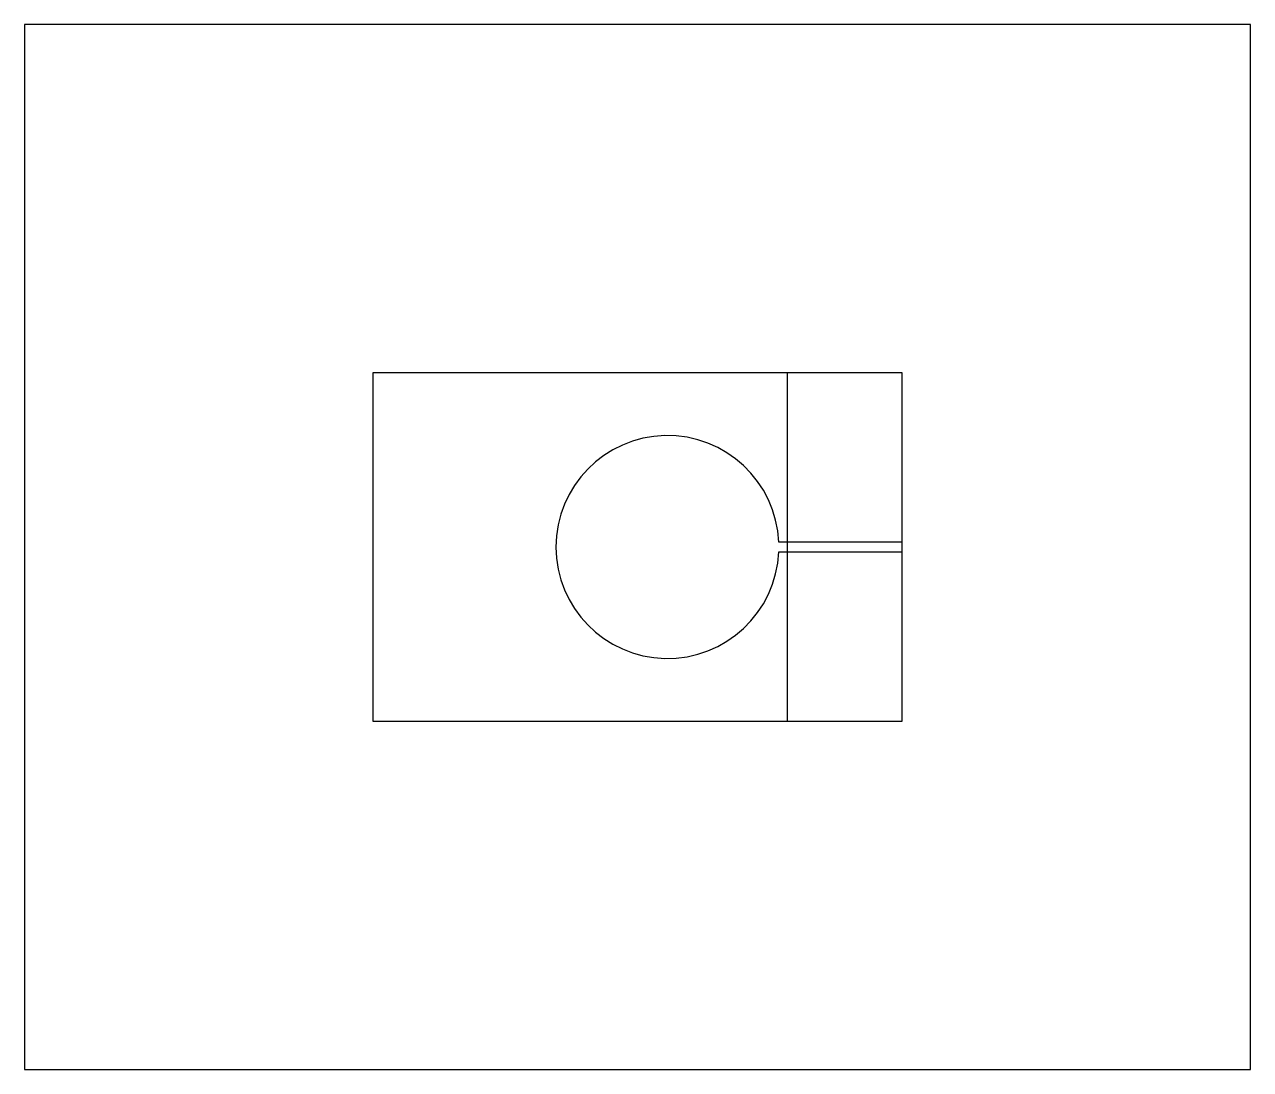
# Model space of a CAD drawing. Extents: x -75 to 101, y -75 to 75.
import ezdxf

# ---------------------------------------------------------------- set-up
doc = ezdxf.new("R2010")
doc.units = 0
doc.layers.add('ANTENNA1', color=30, linetype='CONTINUOUS')
doc.layers.add('LAYER_2', color=10, linetype='CONTINUOUS')

msp = doc.modelspace()

# ---------------------------------------------------------------- linework, layer by layer
at = {"layer": 'ANTENNA1'}
for points in [[(101, -75), (101, 75), (-75, 75), (-75, -75), (101, -75)], [(51, 25), (-25, 25), (-25, -25), (51, -25), (51, 25)], [(51, -25), (51, 25), (34.5, 25), (34.5, -25), (51, -25)]]:
    msp.add_lwpolyline(points, close=True, dxfattribs=at)
at = {"layer": 'LAYER_2'}
msp.add_lwpolyline([(33.28, 0.7, 45.6924), (33.28, -0.7), (51, -0.7), (51, 0.7), (33.28, 0.7)], format="xyb", close=True, dxfattribs=at)

doc.saveas('drawing.dxf')
